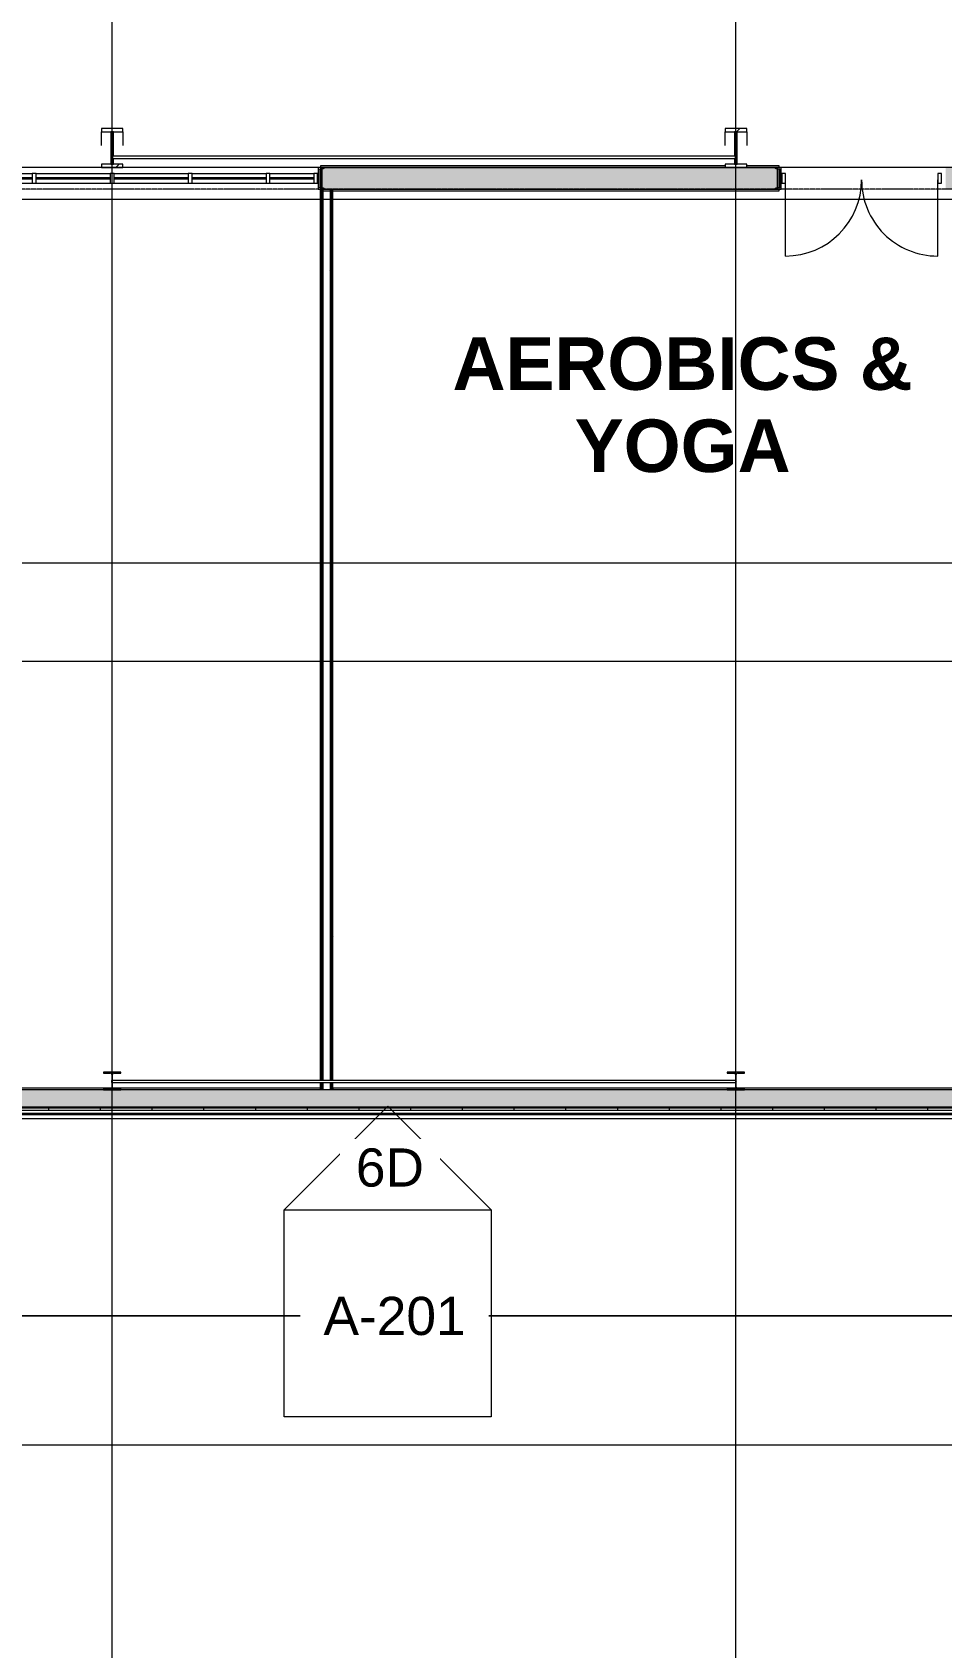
# Model space of a CAD drawing. Header units: inches. Extents: x 25369 to 33163, y -23509 to -20274.
# Drawn here: x 30427 to 30849, y -23046 to -22297 of the extents above; entities that cross this region are included whole.
import ezdxf

# ---------------------------------------------------------------- set-up
doc = ezdxf.new("R2010")
doc.units = ezdxf.units.IN
doc.header["$MEASUREMENT"] = 0
doc.linetypes.add('Grid Line 1_2_', pattern=[0.875, 0.5, -0.125, 0.125, -0.125])
for name, color, linetype, lineweight in [('A-DOOR', 31, 'Continuous', 13), ('A-GLAZ-CURT', 52, 'Continuous', 13), ('A-GLAZ-CWMG', 51, 'Continuous', 13), ('A-SITE-ROAD', 130, 'Continuous', 70), ('A-SITE-SWLK', 140, 'Continuous', 70), ('A-WALL', 113, 'Continuous', 13), ('A-WALL-PATT', 111, 'Continuous', 25), ('C-TOPO', 7, 'Continuous', 13), ('G-ANNO-SYMB', 111, 'Continuous', 9), ('I-WALL', 2, 'Continuous', 13), ('L-SITE-WALL', 31, 'Continuous', 13), ('M-AREA-IDEN', 171, 'Continuous', 9), ('S-BEAM', 12, 'Continuous', 13), ('S-COLS', 52, 'Continuous', 13), ('S-GRID', 1, 'Continuous', 9)]:
    doc.layers.add(name, color=color, linetype=linetype, lineweight=lineweight)
doc.styles.add('Arial_1', font='arial.ttf', dxfattribs={"height": 17.703593})
doc.styles.add('Arial_B', font='arialbd.ttf', dxfattribs={"height": 24.354149})
pattern_1 = [(0, (5931.104, 0), (61.44, 15.36), [2.534, -43.546, 2.534, -43.546, -245.76]), (0, (5931.104, 0), (61.44, 15.36), [-92.16, 2.534, -89.626, 2.534, -43.546, -107.52]), (0, (5931.104, 0), (61.44, 15.36), [-230.4, 2.534, -28.186, 2.534, -74.266]), (120, (5954.144, 7.68), (-44.02215, 45.528601), [2.534, -43.546, 2.534, -43.546, -245.76]), (120, (5954.144, 7.68), (-44.02215, 45.528601), [-92.16, 2.534, -89.626, 2.534, -43.546, -107.52]), (120, (5954.144, 7.68), (-44.02215, 45.528601), [-230.4, 2.534, -28.186, 2.534, -74.266]), (240, (5961.824, 38.4), (-17.41785, -60.888601), [2.534, -43.546, 2.534, -43.546, -245.76]), (240, (5961.824, 38.4), (-17.41785, -60.888601), [-92.16, 2.534, -89.626, 2.534, -43.546, -107.52]), (240, (5961.824, 38.4), (-17.41785, -60.888601), [-230.4, 2.534, -28.186, 2.534, -74.266])]
pattern_2 = [(161.57, (5932.064, 0.96), (-7.6802237, -0.0009796), [0, -54.643, 6.067, 0]), (18.43, (5930.144, 0.96), (-7.6802237, 0.0009796), [0, -54.643, 6.067, 0]), (108.43, (5932.064, 0.96), (3.8382953, -19.20136532), [18.211, -42.499]), (71.57, (5930.144, 0.96), (3.8382953, 19.20136532), [18.211, -42.499])]
pattern_3 = [(225, (30753.994, -22360.053), (19.00703, -19.00703), []), (225, (30753.994, -22388.853), (19.00703, -19.00703), [])]
pattern_4 = [(225, (30464.494, -22360.053), (19.00703, -19.00703), []), (225, (30464.494, -22388.853), (19.00703, -19.00703), [])]

# ---------------------------------------------------------------- blocks, each defined once
blk = doc.blocks.new('Struct_Xcel_Sports Complex_rvt-2-Overall Floor Plan')
at = {"layer": 'L-SITE-WALL', "color": 43, "lineweight": 9}
blk.add_line((25074.08, -22798.8), (24243.77, -22798.8), dxfattribs=at)
blk = doc.blocks.new('W-Wide Flange-Column - B2_E-V5-Overall Floor Plan')
at = {"layer": 'S-COLS', "lineweight": 9}
h = blk.add_hatch(dxfattribs=at)
h.set_pattern_fill('FP_11', color=253, style=0, pattern_type=2)
h.set_pattern_definition([(225, (30753.994, -22783.178), (19.00703, -19.00703), []), (225, (30753.994, -22811.978), (19.00703, -19.00703), [])])
h.paths.add_polyline_path([(4, 4.13), (-4, 4.13), (-4, 3.69), (-0.84, 3.69), (-0.35, 3.49), (-0.14, 3), (-0.11, 0.65), (0.06, 0.73), (0.14, 0.73), (0.14, 3), (0.35, 3.49), (0.84, 3.69), (4, 3.69)], flags=0)
h.paths.add_polyline_path([(-0.14, -0.15), (-0.14, -3), (-0.35, -3.49), (-0.84, -3.69), (-4, -3.69), (-4, -4.12), (4, -4.12), (4, -3.69), (0.84, -3.69), (0.35, -3.49), (0.14, -3), (0.13, -0.27), (-0.06, -0.23)], flags=0)
at = {"layer": 'S-COLS', "color": 7}
for p, q in [((4, 4.13), (-4, 4.13)), ((-4, 4.13), (-4, 3.69)), ((-4, 3.69), (-0.84, 3.69)), ((-0.14, 3), (-0.14, 0.62)), ((0.14, 0.73), (0.14, 3)), ((0.84, 3.69), (4, 3.69)), ((4, 3.69), (4, 4.13)), ((-0.84, -3.69), (-4, -3.69)), ((-4, -3.69), (-4, -4.12)), ((-4, -4.12), (4, -4.12)), ((-0.14, -0.15), (-0.14, -3)), ((0.14, -3), (0.14, -0.27)), ((4, -3.69), (0.84, -3.69)), ((4, -4.12), (4, -3.69))]:
    blk.add_line(p, q, dxfattribs=at)
for centre, start, end in [((-0.84, 3), 0, 90), ((0.84, 3), 90, 180), ((-0.84, -3), 270, 0), ((0.84, -3), 180, 270)]:
    blk.add_arc(centre, 0.691, start, end, dxfattribs=at)
blk = doc.blocks.new('W-Wide Flange-Column - B2_E-V11-Overall Floor Plan')
at = {"layer": 'S-COLS', "color": 7}
for p, q in [((4, 4.13), (-4, 4.13)), ((-4, 4.13), (-4, 3.69)), ((-4, 3.69), (-0.84, 3.69)), ((-0.14, 3), (-0.14, 0.73)), ((0.14, 0.64), (0.14, 3)), ((0.84, 3.69), (4, 3.69)), ((4, 3.69), (4, 4.13)), ((-0.84, -3.69), (-4, -3.69)), ((-4, -3.69), (-4, -4.12)), ((-4, -4.12), (4, -4.12)), ((-0.14, -0.27), (-0.14, -3)), ((0.14, -3), (0.14, -0.17)), ((4, -3.69), (0.84, -3.69)), ((4, -4.12), (4, -3.69))]:
    blk.add_line(p, q, dxfattribs=at)
for centre, start, end in [((-0.84, 3), 0, 90), ((0.84, 3), 90, 180), ((-0.84, -3), 270, 0), ((0.84, -3), 180, 270)]:
    blk.add_arc(centre, 0.691, start, end, dxfattribs=at)
blk = doc.blocks.new('columns and girder2 - one-V26-Overall Floor Plan')
at = {"layer": 'S-BEAM', "lineweight": 9}
h = blk.add_hatch(dxfattribs=at)
h.set_pattern_fill('FP_29', color=253, style=0, pattern_type=2)
h.set_pattern_definition(pattern_3)
h.paths.add_polyline_path([(5, -0.5), (-5, -0.5), (-5, -2), (5, -2)], flags=0)
h.paths.add_polyline_path([(5, -17.03), (-5, -17.03), (-5, -18.55), (5, -18.55)], flags=0)
h.paths.add_polyline_path([(3, -1204.89), (-5, -1204.89), (-5, -1206.4), (5, -1206.4), (5, -1204.89)], flags=0)
h.paths.add_polyline_path([(3, -1224.25), (-5, -1224.25), (-5, -1225.75), (5, -1225.75), (5, -1224.25)], flags=0)
h = blk.add_hatch(dxfattribs=at)
h.set_pattern_fill('FP_29', color=253, style=0, pattern_type=2)
h.set_pattern_definition(pattern_3)
h.paths.add_polyline_path([(0, -5.72), (0.22, -5.6), (0.01, -5.71)], flags=0)
h.paths.add_polyline_path([(0.62, -2), (-0.63, -2), (-0.63, -17.03), (0.62, -17.03), (0.62, -5.72), (-0.16, -5.67), (-0.36, -5.33), (-0.22, -4.84), (0, -4.72), (0.62, -4.72), (0.62, -3.89)], flags=0)
h.paths.add_polyline_path([(-0.63, -1206.4), (-0.63, -1224.25), (0.62, -1224.25), (0.62, -1222.25), (-0.11, -1222.23), (-0.38, -1222.02), (-0.43, -1221.66), (-0.27, -1221.36), (-0.06, -1221.25), (0.62, -1221.25), (0.62, -1206.4)], flags=0)
at = {"layer": 'S-BEAM', "color": 7}
for p, q in [((5, -0.5), (-5, -0.5)), ((-5, -0.5), (-5, -2)), ((-5, -2), (5, -2)), ((0.62, -2), (-0.63, -2)), ((-0.63, -2), (-0.63, -17.03)), ((0.62, -4.72), (0.62, -2)), ((0.62, -17.03), (0.62, -5.72)), ((5, -2), (5, -0.5)), ((5, -17.03), (-5, -17.03)), ((-5, -17.03), (-5, -18.55)), ((-5, -18.55), (5, -18.55)), ((-0.63, -17.03), (0.62, -17.03)), ((5, -18.55), (5, -17.03))]:
    blk.add_line(p, q, dxfattribs=at)
at = {"layer": 'S-BEAM', "color": 43, "lineweight": 9}
for p, q in [((-5, -17.03), (-5, -10.69)), ((5, -10.69), (5, -17.03))]:
    blk.add_line(p, q, dxfattribs=at)
blk = doc.blocks.new('columns and girder2 - one-V27-Overall Floor Plan')
at = {"layer": 'S-BEAM', "lineweight": 9}
h = blk.add_hatch(dxfattribs=at)
h.set_pattern_fill('FP_30', color=253, style=0, pattern_type=2)
h.set_pattern_definition(pattern_4)
h.paths.add_polyline_path([(5, -0.5), (-5, -0.5), (-5, -2), (5, -2)], flags=0)
h.paths.add_polyline_path([(5, -17.03), (-5, -17.03), (-5, -18.55), (5, -18.55)], flags=0)
h.paths.add_polyline_path([(5, -1204.89), (-5, -1204.89), (-5, -1206.4), (5, -1206.4)], flags=0)
h.paths.add_polyline_path([(-5, -1224.25), (-5, -1225.75), (5, -1225.75), (5, -1224.25)], flags=0)
h = blk.add_hatch(dxfattribs=at)
h.set_pattern_fill('FP_30', color=253, style=0, pattern_type=2)
h.set_pattern_definition(pattern_4)
h.paths.add_polyline_path([(0.62, -2), (-0.63, -2), (-0.63, -4.72), (0.1, -4.78), (0.26, -4.87), (0.35, -5.27), (0.26, -5.57), (-0.1, -5.72), (-0.63, -5.72), (-0.63, -17.03), (0.62, -17.03), (0.62, -3.89)], flags=0)
h.paths.add_polyline_path([(-0.63, -1206.4), (-0.59, -1221.25), (-0.21, -1221.27), (0.06, -1221.48), (0.12, -1221.84), (-0.04, -1222.14), (-0.25, -1222.25), (-0.63, -1222.25), (-0.63, -1224.25), (0.62, -1224.25), (0.62, -1206.4)], flags=0)
at = {"layer": 'S-BEAM', "color": 7}
for p, q in [((5, -0.5), (-5, -0.5)), ((-5, -0.5), (-5, -2)), ((-5, -2), (5, -2)), ((0.62, -2), (-0.63, -2)), ((-0.63, -2), (-0.63, -4.72)), ((-0.63, -5.72), (-0.63, -17.03)), ((0.62, -17.03), (0.62, -2)), ((5, -2), (5, -0.5)), ((5, -17.03), (-5, -17.03)), ((-5, -17.03), (-5, -18.55)), ((-5, -18.55), (5, -18.55)), ((-0.63, -17.03), (0.62, -17.03)), ((5, -18.55), (5, -17.03))]:
    blk.add_line(p, q, dxfattribs=at)
at = {"layer": 'S-BEAM', "color": 43, "lineweight": 9}
for p, q in [((-5, -17.03), (-5, -10.69)), ((5, -10.69), (5, -17.03))]:
    blk.add_line(p, q, dxfattribs=at)
blk = doc.blocks.new('System Panel - Interior Glazing-1259709-Overall Floor Plan')
at = {"layer": 'A-GLAZ-CURT', "color": 7}
for p, q in [((10.1875, -0.5625), (-10.1875, -0.5625)), ((-10.1875, -0.5625), (-10.1875, -0.9375)), ((-10.1875, -0.9375), (10.1875, -0.9375)), ((10.1875, -0.9375), (10.1875, -0.5625))]:
    blk.add_line(p, q, dxfattribs=at)
blk = doc.blocks.new('System Panel - Interior Glazing-1220293-Overall Floor Plan')
at = {"layer": 'A-GLAZ-CURT', "color": 7}
for p, q in [((17.21875, -0.5625), (-17.21875, -0.5625)), ((-17.21875, -0.5625), (-17.21875, -0.9375)), ((-17.21875, -0.9375), (17.21875, -0.9375)), ((17.21875, -0.9375), (17.21875, -0.5625))]:
    blk.add_line(p, q, dxfattribs=at)
blk = doc.blocks.new('Rectangular Mullion - Interior 1_75_ x 4_5_-1259707-Overall Floor Plan')
at = {"layer": 'A-GLAZ-CWMG', "color": 43, "lineweight": 9}
for p, q in [((24606.64, -22362.3), (24627.02, -22362.3)), ((24606.64, -22366.8), (24627.02, -22366.8))]:
    blk.add_line(p, q, dxfattribs=at)
blk = doc.blocks.new('Rectangular Mullion - Interior 1_75_ x 4_5_-1179494-Overall Floor Plan')
at = {"layer": 'A-GLAZ-CWMG', "color": 43, "lineweight": 9}
for p, q in [((24570.45, -22362.3), (24604.89, -22362.3)), ((24570.45, -22366.8), (24604.89, -22366.8))]:
    blk.add_line(p, q, dxfattribs=at)
blk = doc.blocks.new('Rectangular Mullion - Interior 1_75_ x 4_5_-1220298-Overall Floor Plan')
at = {"layer": 'A-GLAZ-CWMG', "color": 7}
for p, q in [((0, 3), (-1.75, 3)), ((-1.75, 3), (-1.75, -1.5)), ((0, -1.5), (0, 3)), ((-1.75, -1.5), (0, -1.5))]:
    blk.add_line(p, q, dxfattribs=at)
blk = doc.blocks.new('Rectangular Mullion - Interior 1_75_ x 4_5_-1220290-Overall Floor Plan')
at = {"layer": 'A-GLAZ-CWMG', "color": 7}
for p, q in [((-0.875, 3), (0.875, 3)), ((-0.875, -1.5), (-0.875, 3)), ((0.875, 3), (0.875, -1.5)), ((0.875, -1.5), (-0.875, -1.5))]:
    blk.add_line(p, q, dxfattribs=at)
blk = doc.blocks.new('Round Bar - 1_-1257056-Overall Floor Plan')
at = {"layer": 'S-BEAM', "color": 43, "lineweight": 9}
for p, q in [((24678.62, -22354.33), (24533.39, -22354.33)), ((24533.39, -22355.33), (24678.62, -22355.33))]:
    blk.add_line(p, q, dxfattribs=at)
for start_param, end_param in [(0, 3.141593), (3.141593, 6.283185)]:
    blk.add_ellipse((24533.39, -22354.83), major_axis=(0, 0.5), ratio=0.73532, start_param=start_param, end_param=end_param, dxfattribs=at)
blk = doc.blocks.new('Round Bar - 1_-1257174-Overall Floor Plan')
at = {"layer": 'S-BEAM', "color": 43, "lineweight": 9}
for p, q in [((24822.89, -22354.33), (24677.63, -22354.33)), ((24677.69, -22355.33), (24822.89, -22355.33))]:
    blk.add_line(p, q, dxfattribs=at)
for start_param, end_param in [(0, 3.141593), (3.141593, 6.283185)]:
    blk.add_ellipse((24822.89, -22354.83), major_axis=(0, 0.5), ratio=0.73532, start_param=start_param, end_param=end_param, dxfattribs=at)
blk = doc.blocks.new('Round Bar - 1_-1264636-Overall Floor Plan')
at = {"layer": 'S-BEAM', "color": 43, "lineweight": 9}
for p, q in [((24678.94, -22782.91), (24533.34, -22782.91)), ((24533.34, -22783.91), (24678.92, -22783.91))]:
    blk.add_line(p, q, dxfattribs=at)
for start_param, end_param in [(0, 3.141593), (3.141593, 6.283185)]:
    blk.add_ellipse((24533.34, -22783.41), major_axis=(0, 0.5), ratio=0.440323, start_param=start_param, end_param=end_param, dxfattribs=at)
blk = doc.blocks.new('Round Bar - 1_-1264677-Overall Floor Plan')
at = {"layer": 'S-BEAM', "color": 43, "lineweight": 9}
for p, q in [((24677.32, -22783.91), (24822.91, -22783.91)), ((24822.91, -22782.91), (24677.33, -22782.91))]:
    blk.add_line(p, q, dxfattribs=at)
for start_param, end_param in [(0, 3.141593), (3.141593, 6.283185)]:
    blk.add_ellipse((24822.91, -22783.41), major_axis=(0, 0.5), ratio=0.440323, start_param=start_param, end_param=end_param, dxfattribs=at)
blk = doc.blocks.new('Door_Single_Storefront - one-1371410-Overall Floor Plan')
at = {"layer": 'A-DOOR', "color": 43, "lineweight": 9}
blk.add_line((-17.65625, -35.3125), (-17.65625, 0), dxfattribs=at)
blk.add_arc((-17.65625, 0), 35.3125, 270, 0, dxfattribs=at)
blk = doc.blocks.new('Rectangular Mullion - Interior 1_75_ x 4_5_-1318268-Overall Floor Plan')
at = {"layer": 'A-GLAZ-CWMG', "color": 7}
for p, q in [((-1.75, 1.5), (0, 1.5)), ((-1.75, -3), (-1.75, 1.5)), ((0, 1.5), (0, -3)), ((0, -3), (-1.75, -3))]:
    blk.add_line(p, q, dxfattribs=at)
blk = doc.blocks.new('Rectangular Mullion - Interior 1_75_ x 4_5_-1318283-Overall Floor Plan')
at = {"layer": 'A-GLAZ-CWMG', "color": 7}
for p, q in [((0, 1.5), (-1.75, 1.5)), ((-1.75, 1.5), (-1.75, -3)), ((0, -3), (0, 1.5)), ((-1.75, -3), (0, -3))]:
    blk.add_line(p, q, dxfattribs=at)
blk = doc.blocks.new('Door_Single_Storefront - one-1371411-Overall Floor Plan')
at = {"layer": 'A-DOOR', "color": 43, "lineweight": 9}
blk.add_line((-17.65625, 35.3125), (-17.65625, 0), dxfattribs=at)
blk.add_arc((-17.65625, 0), 35.3125, 360, 90, dxfattribs=at)
blk = doc.blocks.new('Elevation - Detail Number-93309-Overall Floor Plan')
at = {"layer": 'G-ANNO-SYMB'}
for p, q in [((-0.25, -0.25), (-0.25, 0.25)), ((-0.25, 0.25), (0.25, 0.25)), ((0.25, 0.25), (0.25, -0.25)), ((0.25, -0.25), (-0.25, -0.25))]:
    blk.add_line(p, q, dxfattribs=at)
blk = doc.blocks.new('Elevation - Detail Number-93036-Overall Floor Plan')
at = {"layer": 'G-ANNO-SYMB'}
for p, q in [((0, 0.25), (-0.25, 0)), ((0.25, 0), (0, 0.25)), ((-0.25, 0), (0.25, 0))]:
    blk.add_line(p, q, dxfattribs=at)

msp = doc.modelspace()

# ---------------------------------------------------------------- hatches: boundary and pattern name
at = {"layer": 'A-WALL-PATT', "lineweight": 9}
h = msp.add_hatch(dxfattribs=at)
h.set_pattern_fill('FP_18', color=253, style=0, pattern_type=2)
h.set_pattern_definition(pattern_2)
h.paths.add_polyline_path([(31669.87, -22369.55), (31669.87, -22359.55), (31494.62, -22359.55), (31494.62, -22369.55), (31627.49, -22369.55)], flags=0)
h.paths.add_polyline_path([(31412.62, -22369.55), (31412.62, -22359.55), (31092.62, -22359.55), (31092.62, -22369.55), (31337.99, -22369.55)], flags=0)
h.paths.add_polyline_path([(31049.12, -22369.55), (31049.12, -22359.55), (30851.37, -22359.55), (30851.37, -22369.55), (31048.49, -22369.55)], flags=0)
h.paths.add_polyline_path([(30773.24, -22369.55), (30773.24, -22359.55), (30561.87, -22359.55), (30561.87, -22369.55), (30758.99, -22369.55)], flags=0)
h.paths.add_polyline_path([(28736.37, -22369.55), (28736.37, -22359.55), (28712.49, -22359.55), (28712.49, -22369.55), (28733.16, -22369.55)], flags=0)
h = msp.add_hatch(dxfattribs=at)
h.set_pattern_fill('FP_17', color=253, style=0, pattern_type=2)
h.set_pattern_definition(pattern_1)
h.paths.add_polyline_path([(30560.99, -22787.3), (30561.62, -22787.3), (30561.61, -22783.91), (30560.99, -22783.91), (30560.99, -22786.55)], flags=0)
h.paths.add_polyline_path([(30561.61, -22782.91), (30561.62, -22782.91), (30561.62, -22369.55), (30560.99, -22369.55), (30560.99, -22782.91)], flags=0)
h = msp.add_hatch(dxfattribs=at)
h.set_pattern_fill('FP_17', color=253, style=0, pattern_type=2)
h.set_pattern_definition(pattern_1)
h.paths.add_polyline_path([(30561.62, -22787.3), (30562.24, -22787.3), (30562.24, -22783.91), (30561.62, -22783.91), (30561.62, -22786.55)], flags=0)
h.paths.add_polyline_path([(30561.62, -22782.91), (30562.24, -22782.91), (30562.24, -22369.55), (30561.62, -22369.55), (30561.62, -22782.23)], flags=0)
h = msp.add_hatch(dxfattribs=at)
h.set_pattern_fill('FP_17', color=253, style=0, pattern_type=2)
h.set_pattern_definition(pattern_1)
h.paths.add_polyline_path([(30565.74, -22787.3), (30566.37, -22787.3), (30566.37, -22783.91), (30565.74, -22783.91), (30565.74, -22786.55)], flags=0)
h.paths.add_polyline_path([(30565.74, -22782.91), (30566.37, -22782.91), (30566.37, -22369.55), (30565.74, -22369.55), (30565.74, -22782.23)], flags=0)
h = msp.add_hatch(dxfattribs=at)
h.set_pattern_fill('FP_17', color=253, style=0, pattern_type=2)
h.set_pattern_definition(pattern_1)
h.paths.add_polyline_path([(30566.37, -22787.3), (30566.99, -22787.3), (30566.99, -22783.91), (30566.37, -22783.91), (30566.37, -22786.55)], flags=0)
h.paths.add_polyline_path([(30566.99, -22782.91), (30566.99, -22369.55), (30566.37, -22369.55), (30566.37, -22782.91), (30566.99, -22782.91)], flags=0)
h = msp.add_hatch(dxfattribs=at)
h.set_pattern_fill('FP_18', color=253, style=0, pattern_type=2)
h.set_pattern_definition(pattern_2)
h.paths.add_polyline_path([(30175.87, -22795.3), (31004.18, -22795.3), (31004.18, -22787.3), (30175.87, -22787.3)], flags=0)
h = msp.add_hatch(dxfattribs=at)
h.set_pattern_fill('FP_20', color=253, style=0, pattern_type=2)
h.set_pattern_definition([(0, (5931.104, 0), (30.72, 7.68), [2.534, -20.506, 2.534, -20.506, -122.88]), (0, (5931.104, 0), (30.72, 7.68), [-46.08, 2.534, -43.546, 2.534, -20.506, -53.76]), (0, (5931.104, 0), (30.72, 7.68), [-115.2, 2.534, -12.826, 2.534, -35.866]), (120, (5942.624, 3.84), (-22.0110751, 22.7643004), [2.534, -20.506, 2.534, -20.506, -122.88]), (120, (5942.624, 3.84), (-22.0110751, 22.7643004), [-46.08, 2.534, -43.546, 2.534, -20.506, -53.76]), (120, (5942.624, 3.84), (-22.0110751, 22.7643004), [-115.2, 2.534, -12.826, 2.534, -35.866]), (240, (5946.464, 19.2), (-8.7089249, -30.4443004), [2.534, -20.506, 2.534, -20.506, -122.88]), (240, (5946.464, 19.2), (-8.7089249, -30.4443004), [-46.08, 2.534, -43.546, 2.534, -20.506, -53.76]), (240, (5946.464, 19.2), (-8.7089249, -30.4443004), [-115.2, 2.534, -12.826, 2.534, -35.866])])
h.paths.add_polyline_path([(30175.87, -22795.8), (31004.18, -22795.8), (31004.18, -22795.3), (30175.87, -22795.3)], flags=0)
h = msp.add_hatch(dxfattribs=at)
h.set_pattern_fill('FP_21', color=253, style=0, pattern_type=2)
h.set_pattern_definition([(0, (5931.104, 0), (0, 24), []), (90, (5931.104, 0), (-24, 1e-15), [])])
h.paths.add_polyline_path([(30175.87, -22796.8), (31004.18, -22796.8), (31004.18, -22795.8), (30175.87, -22795.8)], flags=0)
at = {"layer": 'S-COLS', "lineweight": 9}
h = msp.add_hatch(dxfattribs=at)
h.set_pattern_fill('FP_15', color=253, style=0, pattern_type=2)
h.set_pattern_definition([(45, (5931.104, 0), (-19.00703, 19.00703), []), (45, (5931.104, 28.8), (-19.00703, 19.00703), [])])
h.paths.add_polyline_path([(30563.01, -22369.55), (30562.88, -22369.24), (30562.57, -22369.12), (30560.64, -22368.81), (30560.64, -22360.29), (30562.88, -22359.86), (30563.01, -22359.55), (30560.12, -22359.55), (30560.12, -22369.55)], flags=0)

# ---------------------------------------------------------------- linework, layer by layer
at = {"layer": 'A-SITE-ROAD', "color": 43, "lineweight": 9}
msp.add_line((32090, -22952.07), (29635.01, -22952.07), dxfattribs=at)
at = {"layer": 'A-SITE-SWLK', "color": 43, "lineweight": 9}
msp.add_line((30175.12, -22892.07), (31912.12, -22892.07), dxfattribs=at)
at = {"layer": 'A-WALL', "color": 7}
for p, q in [((30561.87, -22359.55), (30561.87, -22369.55)), ((30561.87, -22359.55), (30748.99, -22359.55)), ((30758.99, -22359.55), (30773.24, -22359.55)), ((30773.24, -22369.55), (30773.24, -22359.55)), ((30561.62, -22369.55), (30561.62, -22782.94)), ((30561.87, -22369.55), (30773.24, -22369.55)), ((30562.24, -22369.55), (30562.24, -22782.94)), ((30565.74, -22369.55), (30565.74, -22782.94)), ((30566.37, -22369.55), (30566.37, -22782.94)), ((30464.19, -22786.55), (30175.29, -22786.55)), ((30460.49, -22787.3), (30178.99, -22787.3)), ((30560.99, -22786.55), (30464.79, -22786.55)), ((30749.99, -22787.3), (30468.49, -22787.3)), ((30560.99, -22786.55), (30560.99, -22787.3)), ((30561.62, -22783.91), (30561.62, -22787.3)), ((30562.24, -22783.91), (30562.24, -22787.3)), ((30565.74, -22783.9), (30565.74, -22787.3)), ((30566.37, -22783.9), (30566.37, -22787.3)), ((30566.99, -22786.55), (30566.99, -22787.3)), ((30753.69, -22786.55), (30566.99, -22786.55)), ((30896.56, -22786.55), (30754.29, -22786.55)), ((31004.18, -22787.3), (30757.99, -22787.3)), ((31004.18, -22795.3), (30175.87, -22795.3)), ((31004.18, -22795.8), (30175.87, -22795.8)), ((31004.93, -22796.8), (30175.12, -22796.8)), ((31004.93, -22798.3), (30175.12, -22798.3)), ((30175.12, -22798.62), (31004.93, -22798.62))]:
    msp.add_line(p, q, dxfattribs=at)
at = {"layer": 'C-TOPO', "color": 43, "lineweight": 9}
for p, q in [((30175.12, -22892.07), (31912.12, -22892.07)), ((31912.12, -22892.07), (30175.12, -22892.07)), ((32295.08, -22952.07), (29635.01, -22952.07)), ((32215.99, -22952.07), (29635.01, -22952.07))]:
    msp.add_line(p, q, dxfattribs=at)
at = {"layer": 'G-ANNO-SYMB'}
for p, q in [((32514.71, -22374.36), (27928.4, -22374.36)), ((32514.71, -22588.63), (27924.76, -22588.63))]:
    msp.add_line(p, q, dxfattribs=at)
at = {"layer": 'I-WALL', "color": 7}
for p, q in [((30748.99, -22358.8), (30561.12, -22358.8)), ((30561.12, -22358.8), (30561.12, -22370.3)), ((30773.99, -22358.8), (30758.99, -22358.8)), ((30773.99, -22370.3), (30773.99, -22358.8)), ((30561.87, -22369.55), (30560.99, -22369.55)), ((30560.99, -22369.55), (30560.99, -22782.94)), ((30561.12, -22370.3), (30773.99, -22370.3)), ((30566.99, -22782.94), (30566.99, -22369.55)), ((30560.99, -22783.91), (30560.99, -22786.55)), ((30566.99, -22786.55), (30566.99, -22783.9))]:
    msp.add_line(p, q, dxfattribs=at)
at = {"layer": 'L-SITE-WALL', "color": 43, "lineweight": 9}
for p, q in [((31163.93, -22800.8), (28583.49, -22800.8)), ((30174.87, -22798.8), (31005.18, -22798.8))]:
    msp.add_line(p, q, dxfattribs=at)
at = {"layer": 'S-COLS', "color": 7}
for p, q in [((30563.01, -22359.55), (30560.12, -22359.55)), ((30560.12, -22359.55), (30560.12, -22369.55)), ((30560.64, -22360.29), (30562.57, -22359.99)), ((30560.64, -22368.81), (30560.64, -22360.29)), ((30774.99, -22359.55), (30772.1, -22359.55)), ((30772.54, -22359.99), (30774.47, -22360.29)), ((30774.47, -22360.29), (30774.47, -22368.81)), ((30774.99, -22369.55), (30774.99, -22359.55)), ((30562.57, -22369.12), (30560.64, -22368.81)), ((30774.47, -22368.81), (30772.54, -22369.12)), ((30560.12, -22369.55), (30563.01, -22369.55)), ((30772.1, -22369.55), (30774.99, -22369.55))]:
    msp.add_line(p, q, dxfattribs=at)
for centre, start, end in [((30562.57, -22359.55), 270, 0), ((30772.54, -22359.55), 180, 270), ((30562.57, -22369.55), 0, 90), ((30772.54, -22369.55), 90, 180)]:
    msp.add_arc(centre, 0.436, start, end, dxfattribs=at)
at = {"layer": 'S-GRID', "linetype": 'Grid Line 1_2_'}
for p, q in [((30464.49, -23095.8), (30464.49, -20550.05)), ((30753.99, -23095.8), (30753.99, -20550.05)), ((30464.49, -23413.24), (30464.49, -20902.43)), ((30753.99, -23413.24), (30753.99, -20902.43)), ((32650.17, -22359.55), (28584.62, -22359.55)), ((33028.57, -22359.55), (28668.62, -22359.55)), ((32932.57, -22369.55), (28668.62, -22369.55)), ((32358.45, -22543.05), (27402.46, -22543.05)), ((32650.17, -22543.05), (27721.31, -22543.05)), ((32358.45, -22787.3), (27402.46, -22787.3)), ((32650.17, -22787.3), (27721.31, -22787.3)), ((32262.45, -22795.3), (27498.46, -22795.3)), ((32554.17, -22795.3), (27846.62, -22795.3))]:
    msp.add_line(p, q, dxfattribs=at)

# ---------------------------------------------------------------- block references
at = {"color": 250, "lineweight": 5}
msp.add_blockref('Struct_Xcel_Sports Complex_rvt-2-Overall Floor Plan', (5931.1, 0), dxfattribs=at)
at = {"layer": 'A-DOOR', "color": 43, "lineweight": 9}
msp.add_blockref('Door_Single_Storefront - one-1371410-Overall Floor Plan', (30794.65, -22365.3), dxfattribs=at)
at = {"layer": 'A-DOOR', "color": 43, "lineweight": 9, "rotation": 180}
msp.add_blockref('Door_Single_Storefront - one-1371411-Overall Floor Plan', (30829.96, -22365.3), dxfattribs=at)
at = {"layer": 'A-GLAZ-CURT', "color": 43, "lineweight": 9, "rotation": 180}
for name, p in [('System Panel - Interior Glazing-1220293-Overall Floor Plan', (30410.21, -22365.3)), ('System Panel - Interior Glazing-1220293-Overall Floor Plan', (30446.4, -22365.3)), ('System Panel - Interior Glazing-1220293-Overall Floor Plan', (30482.59, -22365.3)), ('System Panel - Interior Glazing-1220293-Overall Floor Plan', (30518.77, -22365.3)), ('System Panel - Interior Glazing-1259709-Overall Floor Plan', (30547.93, -22365.3))]:
    msp.add_blockref(name, p, dxfattribs=at)
at = {"layer": 'A-GLAZ-CWMG', "color": 43, "lineweight": 9}
for name, p in [('Rectangular Mullion - Interior 1_75_ x 4_5_-1179494-Overall Floor Plan', (5822.54, 0)), ('Rectangular Mullion - Interior 1_75_ x 4_5_-1179494-Overall Floor Plan', (5858.73, 0)), ('Rectangular Mullion - Interior 1_75_ x 4_5_-1179494-Overall Floor Plan', (5894.92, 0)), ('Rectangular Mullion - Interior 1_75_ x 4_5_-1179494-Overall Floor Plan', (5931.1, 0)), ('Rectangular Mullion - Interior 1_75_ x 4_5_-1259707-Overall Floor Plan', (5931.1, 0)), ('Rectangular Mullion - Interior 1_75_ x 4_5_-1220298-Overall Floor Plan', (30559.87, -22365.3))]:
    msp.add_blockref(name, p, dxfattribs=at)
at = {"layer": 'A-GLAZ-CWMG', "color": 43, "lineweight": 9, "extrusion": (0, 0, -1)}
for p in [(-30428.31, -22365.3), (-30464.49, -22365.3), (-30500.68, -22365.3), (-30536.87, -22365.3)]:
    msp.add_blockref('Rectangular Mullion - Interior 1_75_ x 4_5_-1220290-Overall Floor Plan', p, dxfattribs=at)
at = {"layer": 'A-GLAZ-CWMG', "color": 43, "lineweight": 9, "rotation": 180}
msp.add_blockref('Rectangular Mullion - Interior 1_75_ x 4_5_-1318283-Overall Floor Plan', (30775.24, -22365.3), dxfattribs=at)
at = {"layer": 'A-GLAZ-CWMG', "color": 43, "lineweight": 9, "extrusion": (0, 0, -1), "rotation": 180}
msp.add_blockref('Rectangular Mullion - Interior 1_75_ x 4_5_-1318268-Overall Floor Plan', (-30849.37, -22365.3), dxfattribs=at)
at = {"layer": 'G-ANNO-SYMB', "xscale": 191.9999999999999, "yscale": 191.9999999999999, "zscale": 191.9999999999999}
for name, p in [('Elevation - Detail Number-93036-Overall Floor Plan', (30592.38, -22842.91)), ('Elevation - Detail Number-93309-Overall Floor Plan', (30592.38, -22890.91))]:
    msp.add_blockref(name, p, dxfattribs=at)
at = {"layer": 'S-BEAM', "color": 43, "lineweight": 9, "rotation": 180}
for name, p in [('columns and girder2 - one-V27-Overall Floor Plan', (30464.49, -22360.05)), ('columns and girder2 - one-V26-Overall Floor Plan', (30753.99, -22360.05))]:
    msp.add_blockref(name, p, dxfattribs=at)
at = {"layer": 'S-BEAM', "color": 43, "lineweight": 9}
for name in ['Round Bar - 1_-1257056-Overall Floor Plan', 'Round Bar - 1_-1257174-Overall Floor Plan', 'Round Bar - 1_-1264636-Overall Floor Plan', 'Round Bar - 1_-1264677-Overall Floor Plan']:
    msp.add_blockref(name, (5931.1, 0), dxfattribs=at)
at = {"layer": 'S-COLS', "color": 43, "lineweight": 9, "rotation": 180}
for name, p in [('W-Wide Flange-Column - B2_E-V11-Overall Floor Plan', (30464.49, -22783.18)), ('W-Wide Flange-Column - B2_E-V5-Overall Floor Plan', (30753.99, -22783.18))]:
    msp.add_blockref(name, p, dxfattribs=at)

# ---------------------------------------------------------------- texts
at = {"layer": 'M-AREA-IDEN', "insert": (30729.27, -22438.31), "char_height": 24.354, "width": 246.816, "attachment_point": 2, "line_spacing_factor": 0.938532, "style": 'Arial_B'}
msp.add_mtext('AEROBICS &\\PYOGA', dxfattribs=at)

# ---------------------------------------------------------------- next in the draw order: texts
at = {"layer": 'G-ANNO-SYMB', "char_height": 17.704, "attachment_point": 2, "line_spacing_factor": 0.938532, "style": 'Arial_1', "bg_fill": 3, "box_fill_scale": 1.25, "bg_fill_color": 0, "bg_fill_transparency": 0}
for s, insert, width in [('6D', (30593.41, -22814.46), 37.584), ('A-201', (30595.57, -22883.28), 78.624)]:
    msp.add_mtext(s, dxfattribs=dict(at, insert=insert, width=width))

doc.saveas('drawing.dxf')
